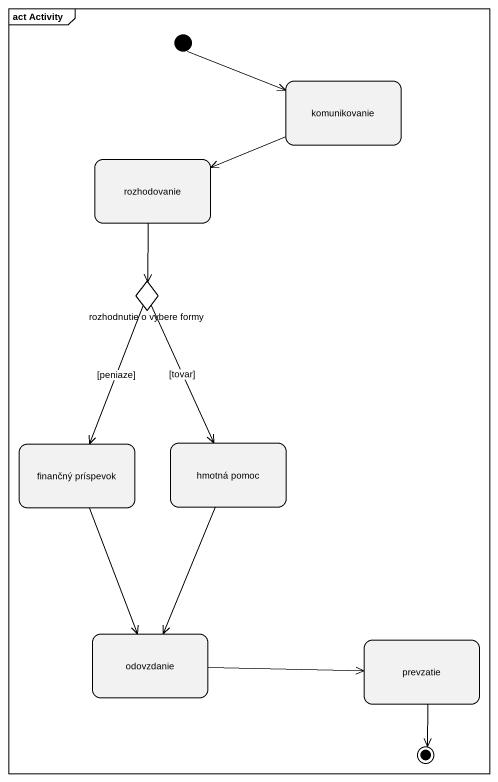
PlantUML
@startuml
mainframe act Activity
hide empty description
state komunikovanie
state rozhodovanie
state "rozhodnutie o vybere formy" as rozhodnutie_o_vybere_formy <<choice>>
state "finančný príspevok" as finančný_príspevok
state "hmotná pomoc" as hmotná_pomoc
state odovzdanie
state prevzatie
[*] -right-> komunikovanie
komunikovanie -left-> rozhodovanie
rozhodovanie --> rozhodnutie_o_vybere_formy
rozhodnutie_o_vybere_formy --> finančný_príspevok : [peniaze]
rozhodnutie_o_vybere_formy --> hmotná_pomoc : [tovar]
finančný_príspevok --> odovzdanie
hmotná_pomoc --> odovzdanie
odovzdanie -right-> prevzatie
prevzatie --> [*]
@enduml
